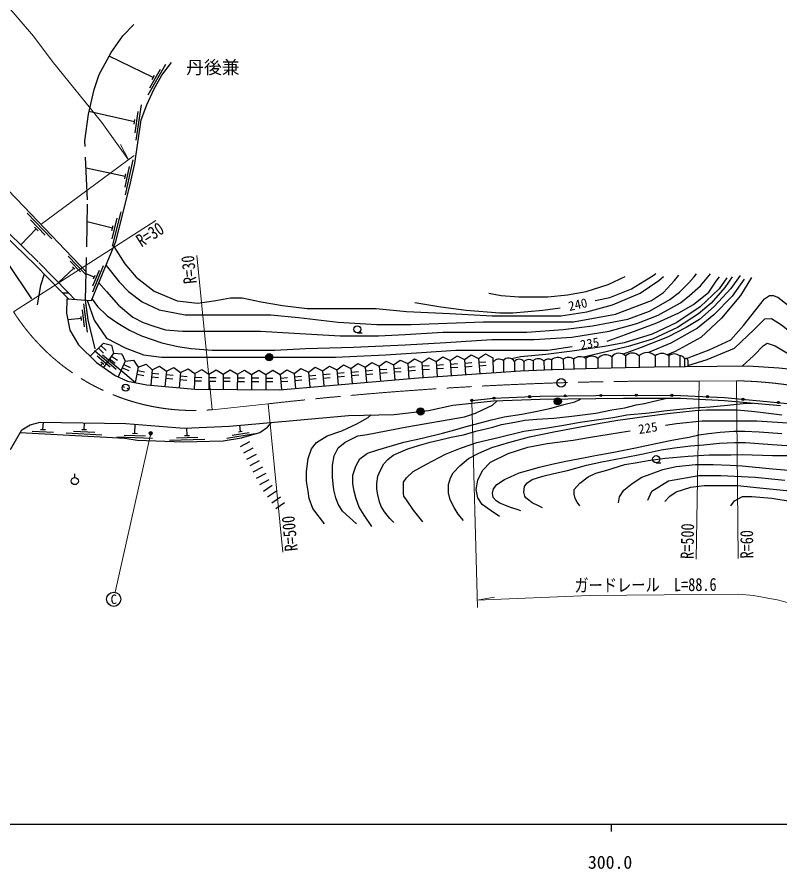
# Model space of a CAD drawing. Units: millimetres, scale not verified. Extents: x 40000 to 680000, y 20000 to 380000.
# Drawn here: x 284496 to 391718, y 198715 to 318514 of the extents above; entities that cross this region are included whole.
import ezdxf
from ezdxf.enums import TextEntityAlignment as Align

# ---------------------------------------------------------------- set-up
doc = ezdxf.new("R2010")
doc.units = ezdxf.units.MM
doc.header["$LTSCALE"] = 1000
doc.linetypes.add('CHAIN', pattern=[18.5, 12, -1.5, 3.5, -1.5])
doc.linetypes.add('DASHED', pattern=[7.5, 6, -1.5])
for name, color, linetype, lineweight in [('M-BGD', 7, 'Continuous', 25), ('M-BMK', 2, 'CHAIN', 13), ('M-BMK-SRVR', 3, 'Continuous', 25), ('M-STR-HTXT', 7, 'Continuous', 13), ('M-STR-STRC', 7, 'Continuous', 25), ('M-TTL-BAND', 7, 'Continuous', 25)]:
    doc.layers.add(name, color=color, linetype=linetype, lineweight=lineweight)
doc.layers.add('M-BMK-HTXT', color=7, linetype='Continuous')
doc.styles.add('ＭＳ ゴシック', font='')
doc.styles.get('ＭＳ ゴシック').set_extended_font_data('MS Gothic')

msp = doc.modelspace()

# ---------------------------------------------------------------- hatches: boundary and pattern name
at = {"layer": 'M-BGD'}
for points in [[(319443, 270682, -1), (320443, 270682, -0.41421), (319943, 270182, -0.41421)], [(348288, 264676, -1), (348557, 264544, -0.41421), (348356, 264476, -0.41421)], [(351389, 264924, -1), (351689, 264936, -0.41421), (351545, 264780, -0.41421)], [(356385, 265133, -1), (356685, 265145, -0.41421), (356541, 264989, -0.41421)], [(359997, 264473, -1), (360997, 264473, -0.41421), (360497, 263973, -0.41421)], [(361383, 265241, -1), (361683, 265244, -0.41421), (361535, 265092, -0.41421)], [(366383, 265300, -1), (366683, 265303, -0.41421), (366535, 265152, -0.41421)], [(371383, 265334, -1), (371683, 265333, -0.41421), (371532, 265184, -0.41421)], [(376383, 265320, -1), (376683, 265319, -0.41421), (376532, 265169, -0.41421)], [(381378, 265130, -1), (381677, 265115, -0.41421), (381520, 264973, -0.41421)], [(386364, 264777, -1), (386663, 264749, -0.41421), (386500, 264614, -0.41421)], [(391343, 264320, -1), (391642, 264293, -0.41421), (391479, 264157, -0.41421)], [(340703, 263051, -1), (341703, 263051, -0.41421), (341203, 262551, -0.41421)]]:
    msp.add_hatch(color=256, dxfattribs=at).paths.add_polyline_path(points)
at = {"layer": 'M-STR-HTXT'}
msp.add_hatch(color=256, dxfattribs=at).paths.add_polyline_path([(303066, 259844, -1), (303490, 260109, -0.41421), (303410, 259764, -0.41421)])

# ---------------------------------------------------------------- linework, layer by layer
at = {"layer": 'M-BGD'}
for p, q in [((303649, 310024), (297442, 312989)), ((302929, 307556), (305411, 311896)), ((303165, 308573), (304654, 311177)), ((303475, 309720), (303823, 310328)), ((301226, 301211), (301979, 306154)), ((301009, 303773), (294603, 305232)), ((301080, 302245), (301532, 305211)), ((300957, 303427), (301062, 304119)), ((299752, 293534), (300829, 298417)), ((299705, 296105), (294198, 297270)), ((299675, 294575), (300321, 297505)), ((299629, 295763), (299780, 296446)), ((297899, 286274), (299111, 291125)), ((289367, 287320), (285913, 290934)), ((288460, 287835), (286387, 290004)), ((297850, 287317), (298578, 290228)), ((287448, 288459), (286965, 288965)), ((297923, 288845), (294356, 289733)), ((297838, 288506), (298008, 289185)), ((287206, 288712), (285033, 286476)), ((294103, 282365), (291685, 284895)), ((293402, 282664), (291951, 284182)), ((292460, 283215), (290334, 281161)), ((292629, 283038), (292291, 283393)), ((295142, 279858), (296662, 283558)), ((295168, 280712), (296080, 282932)), ((295347, 281936), (294202, 282406)), ((295240, 281677), (295453, 282195)), ((291706, 278887), (290906, 279710)), ((290906, 279710), (291742, 279710)), ((292611, 278815), (291742, 279710)), ((294381, 274202), (293887, 278172)), ((293984, 274959), (293688, 277341)), ((293539, 276113), (291638, 275916)), ((293573, 275835), (293504, 276391)), ((332328, 274099), (332994, 274099)), ((296649, 272671), (294782, 270805)), ((295942, 271964), (296649, 271257)), ((296295, 272318), (297002, 271611)), ((296649, 272671), (297780, 272388)), ((297780, 272388), (298063, 271257)), ((298406, 268973), (295361, 271566)), ((297603, 269263), (295775, 270819)), ((298063, 271257), (296650, 269239)), ((297776, 270847), (298595, 270274)), ((298063, 271257), (299226, 271175)), ((299226, 271175), (299701, 270110)), ((345381, 270212), (346339, 270877)), ((346339, 270877), (347377, 270345)), ((347377, 270345), (348335, 271010)), ((348335, 271010), (349373, 270478)), ((349373, 270478), (350330, 271144)), ((350330, 271144), (351368, 270612)), ((368081, 270748), (368082, 269179)), ((370026, 270856), (370027, 269224)), ((371930, 270857), (371932, 269269)), ((374178, 270859), (374179, 269319)), ((376084, 270860), (376085, 269337)), ((377635, 270862), (377636, 269352)), ((296494, 269813), (296246, 269521)), ((296708, 269631), (296281, 269994)), ((297489, 270438), (298308, 269864)), ((299701, 270110), (298708, 267904)), ((299496, 269654), (300408, 269243)), ((299701, 270110), (300859, 270246)), ((300859, 270246), (301525, 269289)), ((301525, 269289), (302620, 269690)), ((302620, 269690), (303489, 268913)), ((329434, 268920), (330379, 269603)), ((330379, 269603), (331427, 269091)), ((331427, 269091), (332372, 269774)), ((332372, 269774), (333420, 269262)), ((333420, 269262), (334365, 269945)), ((334365, 269945), (335412, 269432)), ((335412, 269432), (336357, 270116)), ((336357, 270116), (337405, 269603)), ((337405, 269603), (338350, 270286)), ((337405, 269603), (337586, 267488)), ((338350, 270286), (339398, 269774)), ((339398, 269774), (340343, 270457)), ((339398, 269774), (339579, 267659)), ((340343, 270457), (341390, 269945)), ((341390, 269945), (342348, 270610)), ((341390, 269945), (341533, 267815)), ((342348, 270610), (343386, 270078)), ((343386, 270078), (344344, 270744)), ((343386, 270078), (343528, 267948)), ((343419, 269579), (344417, 269646)), ((344344, 270744), (345381, 270212)), ((345381, 270212), (345524, 268081)), ((345415, 269713), (346413, 269779)), ((347377, 270345), (347519, 268215)), ((347410, 269846), (348408, 269913)), ((349373, 270478), (349515, 268348)), ((349406, 269979), (350404, 270046)), ((351368, 270612), (351422, 268478)), ((352841, 270193), (352844, 268584)), ((354390, 270073), (354392, 268700)), ((355743, 270075), (355745, 268784)), ((357023, 270179), (357025, 268832)), ((358556, 270103), (358558, 268890)), ((359621, 270294), (359623, 268930)), ((361272, 270396), (361274, 268983)), ((362725, 270397), (362726, 269028)), ((364418, 270503), (364419, 269081)), ((366133, 270505), (366135, 269134)), ((378289, 270444), (378290, 269358)), ((378781, 270259), (378782, 269363)), ((299291, 269198), (300203, 268787)), ((301525, 269289), (301107, 267109)), ((301431, 268798), (302413, 268610)), ((303489, 268913), (303292, 266746)), ((303444, 268415), (304440, 268324)), ((303489, 268913), (304540, 269419)), ((304540, 269419), (305481, 268731)), ((305481, 268731), (305284, 266565)), ((305481, 268731), (306531, 269238)), ((306531, 269238), (307473, 268550)), ((307473, 268550), (307275, 266384)), ((307473, 268550), (308523, 269057)), ((308523, 269057), (309465, 268368)), ((309465, 268368), (309400, 266190)), ((309465, 268368), (310482, 268938)), ((310482, 268938), (311464, 268309)), ((311464, 268309), (312468, 268902)), ((312468, 268902), (313464, 268295)), ((313464, 268295), (314468, 268887)), ((314468, 268887), (315464, 268280)), ((315464, 268280), (316468, 268873)), ((316468, 268873), (317463, 268266)), ((317463, 268266), (318468, 268858)), ((318468, 268858), (319463, 268251)), ((319463, 268251), (320468, 268844)), ((320468, 268844), (321463, 268237)), ((321463, 268237), (322408, 268920)), ((322408, 268920), (323456, 268408)), ((323456, 268408), (324401, 269091)), ((323456, 268408), (323637, 266293)), ((324401, 269091), (325449, 268578)), ((325449, 268578), (326394, 269262)), ((325449, 268578), (325630, 266463)), ((326394, 269262), (327441, 268749)), ((327441, 268749), (328387, 269432)), ((327441, 268749), (327623, 266634)), ((328387, 269432), (329434, 268920)), ((329434, 268920), (329615, 266805)), ((329477, 268422), (330473, 268507)), ((331427, 269091), (331608, 266976)), ((331470, 268593), (332466, 268678)), ((333420, 269262), (333601, 267147)), ((333462, 268763), (334459, 268849)), ((333505, 268265), (334501, 268351)), ((335412, 269432), (335594, 267318)), ((335455, 268934), (336451, 269020)), ((335498, 268436), (336494, 268521)), ((337448, 269105), (338444, 269190)), ((337490, 268607), (338487, 268692)), ((339440, 269276), (340437, 269361)), ((339483, 268778), (340479, 268863)), ((341424, 269446), (342421, 269513)), ((341457, 268947), (342455, 269014)), ((343453, 269080), (344450, 269147)), ((345448, 269214), (346446, 269280)), ((347444, 269347), (348441, 269414)), ((349439, 269481), (350437, 269547)), ((301337, 268307), (302319, 268119)), ((303399, 267917), (304394, 267826)), ((305390, 267735), (306386, 267645)), ((305436, 268233), (306432, 268143)), ((307382, 267554), (308378, 267463)), ((307427, 268052), (308423, 267961)), ((309435, 267369), (310434, 267339)), ((309450, 267869), (310449, 267839)), ((311464, 268309), (311448, 266169)), ((311456, 267309), (312456, 267302)), ((311460, 267809), (312460, 267802)), ((313464, 268295), (313448, 266155)), ((313456, 267295), (314456, 267287)), ((313460, 267795), (314460, 267787)), ((315464, 268280), (315448, 266140)), ((315456, 267280), (316456, 267273)), ((315460, 267780), (316460, 267773)), ((317463, 268266), (317448, 266126)), ((317456, 267266), (318456, 267258)), ((317460, 267766), (318460, 267758)), ((319463, 268251), (319448, 266111)), ((319456, 267251), (320456, 267244)), ((319460, 267751), (320460, 267744)), ((321463, 268237), (321645, 266122)), ((321506, 267739), (322502, 267824)), ((321549, 267240), (322545, 267326)), ((323499, 267909), (324495, 267995)), ((323541, 267411), (324538, 267497)), ((325491, 268080), (326488, 268166)), ((325534, 267582), (326531, 267667)), ((327484, 268251), (328481, 268336)), ((327527, 267753), (328523, 267838)), ((329520, 267924), (330516, 268009)), ((331512, 268094), (332509, 268180)), ((299290, 266571), (299595, 266459)), ((299924, 266339), (300229, 266228)), ((288139, 260517), (288192, 261528)), ((293929, 260516), (293977, 261438)), ((301054, 259975), (301102, 261240)), ((286625, 260296), (289621, 260139)), ((287789, 260535), (288488, 260499)), ((291401, 260047), (296394, 259786)), ((292415, 260294), (295411, 260138)), ((293579, 260534), (294278, 260497)), ((300705, 259989), (301404, 259962)), ((308396, 259681), (308367, 260701)), ((314741, 259731), (317112, 260106)), ((315603, 260171), (316156, 260258)), ((315880, 260214), (315789, 261102)), ((298533, 259471), (303530, 259281)), ((299544, 259732), (302542, 259619)), ((305913, 259011), (310911, 259150)), ((306905, 259339), (309903, 259422)), ((308046, 259671), (308746, 259690)), ((313998, 259309), (317949, 259934)), ((317189, 258768), (315851, 258090)), ((317641, 257876), (316303, 257198)), ((318093, 256984), (316754, 256306)), ((318544, 256091), (317206, 255414)), ((318996, 255199), (317657, 254522)), ((374324, 255838), (374991, 255838)), ((292610, 253762), (292610, 254262)), ((319447, 254307), (318109, 253629)), ((319899, 253415), (318561, 252737)), ((320372, 252658), (319142, 251800)), ((320945, 251839), (319715, 250980)), ((321517, 251019), (320287, 250160)), ((322090, 250199), (320860, 249340))]:
    msp.add_line(p, q, dxfattribs=at)
at = {"layer": 'M-BGD', "linetype": 'DASHED'}
msp.add_line((286564, 278870), (276019, 294814), dxfattribs=at)
for points in [[(291742, 279710), (287484, 284095), (279611, 291744), (276470, 295211), (271689, 300796), (265976, 307257), (261077, 312032), (259435, 314039), (258554, 315524), (255406, 320976), (254597, 321879), (252588, 323623), (250592, 324771), (248933, 325525), (243863, 327263), (240330, 328230), (238020, 328753), (237043, 328814), (236026, 328748), (231367, 327947), (225809, 326565)], [(290906, 279710), (287059, 283671), (279179, 291327), (276019, 294814), (271237, 300402), (265541, 306843), (260634, 311626), (258942, 313694), (258036, 315221), (254917, 320622), (254175, 321450), (252238, 323132), (250317, 324237), (248711, 324967), (243687, 326689), (240185, 327648), (237934, 328157), (237044, 328213), (236097, 328151), (231491, 327360), (225676, 325913)], [(301107, 267109), (295474, 271864), (294468, 275931), (294124, 278697), (294420, 292809), (294007, 301113), (294515, 304846), (295312, 308346), (296046, 310431), (297735, 313527), (299387, 315867), (300927, 317456)], [(288318, 282375), (287797, 280779), (287337, 278027)]]:
    msp.add_lwpolyline(points, dxfattribs=at)
at = {"layer": 'M-BGD'}
for points in [[(294208, 282689), (285433, 291871), (278613, 298970), (270278, 306853), (265504, 312039), (260291, 317926), (258263, 319467), (255406, 320976)], [(291477, 278905), (294962, 278631), (298372, 286930), (300335, 294782), (301030, 297936), (301960, 304040), (302719, 306180), (303710, 308317), (304854, 310318), (306218, 312132)], [(298099, 286265), (299631, 283797), (301238, 281945), (303772, 279957), (306987, 278595), (309902, 278269), (312436, 278650), (314479, 279031), (316114, 279031), (318783, 278487), (321823, 277966), (325256, 277530), (334982, 277530), (339215, 277120), (345345, 276820), (351269, 276493), (360922, 276493), (364573, 277064), (368197, 278044), (372092, 279706), (374708, 281448), (375362, 282048)], [(296998, 283587), (298868, 281260), (300175, 279926), (302082, 278482), (304480, 277339), (308103, 276631), (320184, 276631), (324052, 276277), (329646, 275591), (335074, 275291), (339869, 275291), (350041, 275647), (362723, 275647), (368608, 276710), (373675, 278644), (375337, 279787), (376917, 281449), (377517, 282238)], [(295052, 278849), (295810, 277806), (297143, 276490), (298664, 275465), (300287, 274491), (301979, 273706), (304868, 272715), (307072, 272168), (308952, 271895), (311902, 271668), (320715, 271668), (325057, 271925), (331793, 272112), (339062, 272419), (344757, 272761), (351224, 273171), (357154, 273171), (362478, 273497), (367713, 274318), (371581, 275429), (374606, 276591), (377756, 278302), (378986, 279378), (380559, 280728), (381943, 282385)], [(295997, 281150), (297091, 279926), (298732, 278012), (300766, 276321), (302201, 275569), (303740, 275040), (305380, 274510), (307756, 274322), (318712, 274322), (322664, 274097), (329928, 273670), (335314, 273670), (339046, 273857), (344315, 274199), (356150, 274199), (361249, 274593), (365389, 275073), (370346, 276029), (373361, 277160), (376249, 278800), (377599, 279808), (378915, 281140), (379667, 281994), (380009, 282421)], [(350792, 279665), (352527, 279333), (355013, 279153), (359085, 279153), (361863, 279463), (364488, 279935), (367563, 280896), (369941, 282021)], [(384230, 281817), (383164, 280303), (380528, 277752), (377218, 275566), (373741, 273912), (369843, 272706), (367038, 272202), (362537, 271551), (358836, 271075), (355274, 270738), (354001, 270453)], [(384988, 281985), (383978, 280471), (382043, 278285), (380248, 276799), (377303, 274865), (373798, 273211), (370405, 272174), (366310, 271221), (364092, 270676)], [(365747, 278630), (367805, 279075), (370867, 280306), (373918, 282157), (374273, 282457)], [(367452, 272936), (369995, 273884), (374434, 275492), (377485, 276907), (379573, 278077), (381736, 279824), (382763, 281377), (383234, 281987)], [(386110, 282181), (384792, 280331), (382492, 277808), (380417, 275986), (378538, 274836), (375902, 273491), (372200, 272033), (369667, 271107)], [(386699, 281648), (384988, 279265), (382436, 276658), (380137, 274780), (376379, 272650), (373220, 271327)], [(387709, 281872), (386194, 279349), (383502, 276154), (380585, 273435), (376996, 271472), (375890, 271003)], [(378456, 270495), (378821, 270607), (381779, 271701), (384806, 273120), (386602, 275137), (388329, 277325), (389534, 278890), (390270, 279369), (390749, 279369), (391433, 279130), (392921, 277967)], [(291477, 278905), (291463, 276862), (291900, 274500), (293155, 272432), (295642, 269944), (298281, 268097), (300005, 267320), (302739, 266797), (309475, 266183), (321359, 266097), (340900, 267772), (351153, 268458), (355276, 268766), (359732, 268934), (366000, 269131), (374054, 269318), (387230, 269443), (391575, 269199), (394274, 268893)], [(294358, 278678), (295317, 275890), (297045, 273341), (299710, 271988), (302261, 271016), (304786, 270682), (329245, 270682), (336300, 270998), (341324, 271329), (346151, 271662), (347651, 271662), (349704, 271661), (359108, 271661), (362507, 272201)], [(340398, 278394), (344076, 277740), (347617, 277305), (352358, 276923), (354183, 276923), (358379, 277277), (360847, 277636)], [(378782, 269514), (381498, 270356), (385316, 271959), (388076, 274589), (389584, 276064), (390536, 276125), (391950, 275241), (394955, 272843), (397472, 271251), (400578, 269736), (401921, 268998)], [(386419, 269435), (388051, 270921), (389339, 272296), (389932, 272650), (391068, 272296), (393404, 270895), (396788, 269494), (398859, 268800), (401466, 267956)], [(283587, 257719), (285172, 260454), (286338, 261181), (287755, 261535), (299784, 261347), (307974, 260682), (314356, 260976), (323307, 261771), (331068, 262483), (337488, 262637), (342325, 263176), (345737, 263926), (351448, 264526), (358021, 264801), (369715, 264939), (377740, 264916), (383908, 264600), (391814, 263875)], [(334370, 246880), (333266, 248468), (332592, 249589), (332143, 250763), (331867, 251850), (331703, 252868), (331703, 254098), (332089, 255352), (332689, 256388), (333761, 257165), (335201, 257645), (337252, 258256), (338877, 258714), (341441, 259281), (344304, 260014), (346027, 260450), (347631, 260941), (348864, 261257), (351006, 261805), (352948, 262285), (355461, 262690), (357577, 263105), (359563, 263508), (361354, 264044), (362894, 264404), (363516, 264677), (363712, 264868)], [(337443, 247442), (336874, 247999), (336116, 248913), (335659, 249671), (335436, 250328), (335191, 251331), (335057, 252145), (335057, 252931), (335180, 253945), (335559, 254792), (336038, 255695), (336607, 256297), (337355, 256903), (338414, 257393), (339407, 257783), (340923, 258273), (342562, 258752), (343781, 259033), (345498, 259424), (347226, 259780), (348987, 260282), (351344, 260864), (352593, 261209), (354480, 261545), (355874, 261835), (357558, 261969), (359932, 262113), (362459, 262382), (364357, 262618), (365862, 262798), (368100, 263270), (369930, 263573), (371528, 263967), (372662, 264146), (373797, 264427), (375841, 264921)], [(348423, 264610), (351419, 264925), (358010, 265201), (369714, 265339), (377751, 265316), (383937, 264999), (391854, 264273), (396897, 263736), (401348, 262702), (406455, 261088), (411490, 259044), (433204, 248346)], [(332202, 247246), (330243, 249016), (329626, 250035), (329277, 250920), (329036, 252047), (328821, 253763), (328853, 255510), (329054, 256787), (329624, 257927), (330608, 258723), (332392, 259599), (333712, 259800), (339298, 260876), (347403, 262304), (348940, 262803), (349901, 263289), (351316, 263954), (351981, 264548)], [(341548, 247517), (340205, 249181), (339221, 250621), (338867, 251124), (338787, 251581), (338787, 253090), (339230, 253711), (340191, 254605), (342034, 255629), (344729, 257057), (346805, 257878), (349133, 258662), (352105, 259410), (355714, 260263), (359057, 260770), (361291, 261104), (363653, 261530), (365927, 261865), (368277, 262210), (370180, 262556), (373359, 262879), (375414, 263122), (377649, 263376), (379641, 263560), (381933, 263721), (384368, 263917), (386559, 264171), (387861, 264238)], [(327720, 247270), (326088, 249403), (325543, 250826), (325418, 251830), (325192, 253242), (325192, 254605), (325431, 256418), (325887, 257813), (326584, 258698), (328060, 259637), (330126, 260307), (332273, 261326), (333856, 262184), (334278, 262560)], [(347249, 247732), (346501, 248619), (345940, 249565), (345379, 250605), (345145, 251586), (345145, 252801), (345414, 253712), (345800, 254436), (346724, 255386), (347940, 256437), (349389, 257197), (351202, 257970), (353749, 258752), (356510, 259478), (359957, 260202), (363175, 260812), (366462, 261409), (368919, 261807), (372682, 262321), (375934, 262743), (379814, 263175), (381384, 263281), (385619, 263281), (386717, 263164), (388178, 263024), (389756, 262837), (391982, 262580)], [(284957, 260082), (299630, 259317), (301380, 259014), (307899, 258767), (313464, 258921), (316020, 259325), (318600, 260089), (319688, 260826), (320247, 261499)], [(375625, 261126), (377169, 261372), (380798, 261737), (388473, 261737), (393517, 261392), (397819, 260700), (402613, 259722), (406645, 258378), (410676, 256613), (413993, 255175), (417930, 253427), (420844, 252086), (424398, 250472), (427543, 248900), (429902, 247865), (432437, 246655)], [(352303, 248274), (351115, 249079), (349868, 249980), (349274, 250881), (349005, 252069), (349235, 253411), (349906, 254752), (351019, 255941), (353531, 257129), (356292, 258011), (359015, 258547), (362658, 259027), (365101, 259451), (367729, 259873), (369435, 260141), (370688, 260340)], [(355298, 249089), (354768, 249281), (353838, 249557), (353062, 249865), (352371, 250157), (351825, 250495), (351418, 250932), (351302, 251555), (351464, 252169), (351933, 252760), (353008, 253459), (353831, 253874), (355084, 254406), (356429, 254805), (357905, 255237), (359657, 255659), (361634, 256067), (364319, 256576), (365502, 256829), (367063, 257083), (368349, 257345), (369555, 257575), (371424, 257938), (374255, 258546), (376283, 258968), (377546, 259200), (378953, 259438), (380320, 259768), (381677, 259939), (383321, 260138), (385253, 260284), (386805, 260284), (388789, 260183), (390118, 260098), (391988, 259952)], [(358361, 249479), (357801, 249763), (356900, 250217), (356414, 250590), (356024, 250914), (355854, 251150), (355708, 251709), (355821, 252504), (356138, 252977), (356901, 253496), (358394, 253958), (359951, 254347), (361842, 254753), (364507, 255486), (366665, 255964), (369631, 256509), (372488, 257109), (375003, 257645), (376912, 257954), (379151, 258213), (381012, 258376), (383227, 258571), (385365, 258686), (386874, 258686), (388743, 258563), (390609, 258409), (392697, 258279)], [(363592, 249802), (363204, 250278), (362941, 250791), (362804, 251429), (362804, 252054), (363605, 252955), (364769, 253844), (365858, 254369), (367402, 254809), (369930, 255573), (371646, 255873), (373173, 256136), (375589, 256499), (378811, 256740), (381753, 256928), (384858, 256928), (386402, 256991), (390658, 256841), (393793, 256841)], [(369047, 250197), (369172, 251065), (369765, 251966), (370926, 252918), (372320, 253803), (373640, 254295), (375280, 254883), (377117, 255308), (379856, 255609), (382350, 255609), (384722, 255518), (386409, 255418), (390663, 255001), (392930, 254808)], [(373139, 250568), (373731, 251840), (376055, 253286), (380308, 254053), (383421, 254053), (388245, 253790), (392388, 253374)], [(375538, 250408), (376219, 251159), (377137, 251756), (379194, 252423), (381058, 252632), (385813, 252632), (387940, 252396), (393578, 251829)], [(384821, 249768), (385318, 250478), (386469, 251103), (387776, 251103), (390575, 250861), (393147, 250449)]]:
    msp.add_lwpolyline(points, dxfattribs=at)
for centre, radius in [((332328, 274599), 500), ((319943, 270682), 500), ((299759, 266399), 500), ((348423, 264610), 150), ((351539, 264930), 150), ((356535, 265139), 150), ((360497, 264473), 500), ((361533, 265242), 150), ((366533, 265302), 150), ((371533, 265334), 150), ((376533, 265319), 150), ((381528, 265123), 150), ((386514, 264763), 150), ((391493, 264306), 150), ((341203, 263051), 500), ((374324, 256338), 500), ((292610, 253262), 500)]:
    msp.add_circle(centre, radius, dxfattribs=at)
for centre, radius, start, end in [((363636, 269420), 1336, 54.15645, 133.01204), ((365277, 269469), 1344, 50.40426, 129.70794), ((367242, 269540), 1470, 55.2221, 138.98319), ((369103, 269920), 1315, 45.3793, 140.98414), ((370979, 269913), 1341, 45.24769, 135.29208), ((373051, 269749), 1587, 44.76534, 135.32344), ((375127, 269603), 1594, 53.10157, 126.98721), ((376860, 269949), 1197, 49.6629, 130.42588), ((377735, 270297), 573, 14.83981, 100.00421), ((352217, 269322), 1071, 54.39737, 141.07901), ((353576, 269629), 927, 28.62079, 142.49848), ((355067, 269515), 877, 39.65244, 140.52317), ((356444, 269375), 991, 54.21452, 135.02783), ((357754, 269415), 1057, 40.63295, 133.71456), ((359209, 269526), 872, 61.77543, 138.53206), ((360508, 269345), 1299, 53.98162, 133.06696), ((361999, 269485), 1166, 51.52628, 128.60369), ((378466, 270167), 329, 16.28131, 122.5076), ((377735, 270297), 573, 345.16019, 345.24897), ((378466, 270167), 329, 343.71869, 343.80747)]:
    msp.add_arc(centre, radius, start, end, dxfattribs=at)
at = {"layer": 'M-BMK'}
for p, q in [((380368, 267304), (385608, 267364)), ((311927, 263301), (319801, 264123))]:
    msp.add_line(p, q, dxfattribs=at)
for centre, radius, start, end in [((309307, 293186), 30000, 212.48104, 275.00936), ((376262, -232679), 500000, 89.5295, 96.48379), ((384412, 207376), 60000, 63.63676, 88.85739)]:
    msp.add_arc(centre, radius, start, end, dxfattribs=at)
at = {"layer": 'M-BMK-SRVR'}
msp.add_circle((360963, 267087), 600, dxfattribs=at)
at = {"layer": 'M-STR-HTXT'}
for p, q in [((300148, 298433), (299014, 300610)), ((287857, 289334), (300952, 299028)), ((284000, 277076), (303986, 289900)), ((311927, 263301), (309757, 284970)), ((380368, 267304), (379962, 242300)), ((385608, 267364), (385845, 242365)), ((319801, 264123), (321837, 243277)), ((348430, 264460), (349192, 235502)), ((303278, 259977), (298305, 237621)), ((349166, 236502), (351580, 236948))]:
    msp.add_line(p, q, dxfattribs=at)
for points in [[(289432, 312329), (286822, 315840), (283037, 320200), (278124, 325027), (273530, 328868), (272711, 329493), (267786, 332923), (262293, 336149), (256447, 338977), (251910, 340787), (249879, 341495), (243052, 343441), (237605, 344523), (231200, 345332), (225702, 345554)], [(289432, 312329), (296408, 303675), (300148, 298433)], [(420829, 223238), (398142, 234057), (397565, 234339), (394788, 235524), (392868, 236159), (391544, 236516), (388023, 237158), (385952, 237366), (380712, 237306), (364947, 237185), (349166, 236502)]]:
    msp.add_lwpolyline(points, dxfattribs=at)
msp.add_circle((303278, 259977), 250, dxfattribs=at)
at = {"layer": 'M-STR-STRC'}
msp.add_circle((298088, 236645), 1000, dxfattribs=at)
at = {"layer": 'M-TTL-BAND'}
for p, q in [((40000, 205000), (579000, 205000)), ((368000, 205000), (368000, 204000))]:
    msp.add_line(p, q, dxfattribs=at)

# ---------------------------------------------------------------- texts
at = {"layer": 'M-BGD', "style": 'ＭＳ ゴシック'}
for s, rotation, p in [('240', 12.195, (363303, 278102)), ('235', 9.505, (364972, 272615)), ('225', 9.043, (373157, 260733))]:
    msp.add_text(s, height=1320, rotation=rotation, dxfattribs=at).set_placement(p, align=Align.MIDDLE_CENTER)
at = {"layer": 'M-BMK-HTXT', "style": 'ＭＳ ゴシック'}
msp.add_text('丹後兼', height=1833, dxfattribs=at).set_placement((312014, 311440), align=Align.MIDDLE_CENTER)
at = {"layer": 'M-STR-HTXT', "style": 'ＭＳ ゴシック', "width": 0.8}
msp.add_text('R=30', height=1833, rotation=32.688, dxfattribs=at).set_placement((304362, 289785), align=Align.TOP_RIGHT)
msp.add_text('R=30', height=1833, rotation=95.718, dxfattribs=at).set_placement((309900, 285116), align=Align.BOTTOM_RIGHT)
for s, rotation, p in [('R=500', 95.577, (322135, 243306)), ('R=60', 90.543, (386145, 242368))]:
    msp.add_text(s, height=1833, rotation=rotation, dxfattribs=at).set_placement(p, align=Align.TOP_LEFT)
msp.add_text('R=500', height=1833, rotation=89.069, dxfattribs=at).set_placement((380119, 242298), align=Align.BOTTOM_LEFT)
msp.add_text('ガードレール\u3000L=88.6', height=1833, rotation=0.441, dxfattribs=at).set_placement((372830, 237194), align=Align.BOTTOM_CENTER)
at = {"layer": 'M-STR-STRC', "style": 'ＭＳ ゴシック'}
msp.add_text('C', height=1320, dxfattribs=at).set_placement((298088, 236645), align=Align.MIDDLE_CENTER)
at = {"layer": 'M-TTL-BAND', "style": 'ＭＳ ゴシック'}
msp.add_text('300.0', height=1833, dxfattribs=at).set_placement((367844, 198195), align=Align.BOTTOM_CENTER)

doc.saveas('drawing.dxf')
